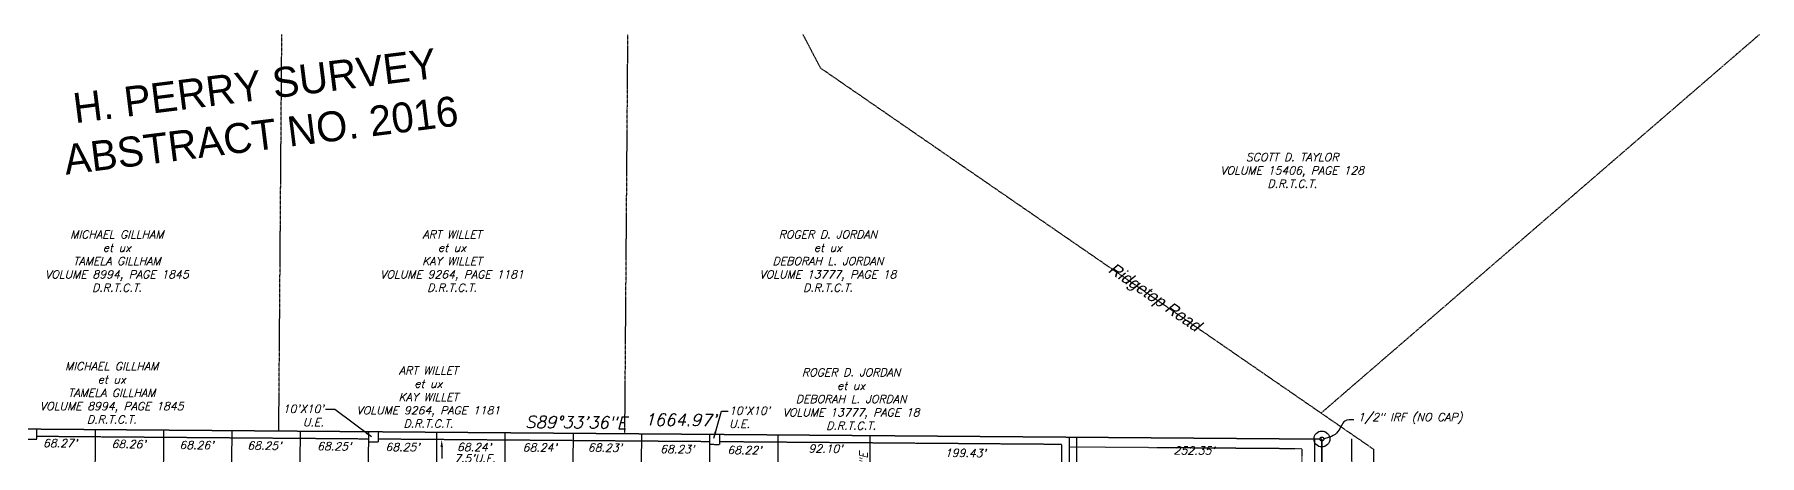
# Model space of a CAD drawing. Header units: feet. Extents: x 2327405 to 2393004, y 6977726 to 7089689.
# Drawn here: x 2342856 to 2344580, y 7044286 to 7044708 of the extents above; entities that cross this region are included whole.
import ezdxf

# ---------------------------------------------------------------- set-up
doc = ezdxf.new("R2010")
doc.units = ezdxf.units.FT
doc.header["$MEASUREMENT"] = 0
for name, pattern in [('DEMO12', [0.09375, 0.03125, -0.0625]), ('HIDN50', [0.1875, 0.125, -0.0625]), ('LONG_TWO_SHORT', [1, 0.5, -0.1, 0.1, -0.1, 0.1, -0.1]), ('PHANTOM2', [1.25, 0.625, -0.125, 0.125, -0.125, 0.125, -0.125]), ('PHNTM33', [1.16, 0.66, -0.1, 0.1, -0.1, 0.1, -0.1])]:
    doc.linetypes.add(name, pattern=pattern)
doc.layers.get('0').update_dxf_attribs({"linetype": 'CONTINUOUS'})
for name, color, linetype in [('City Limits Line', 4, 'LONG_TWO_SHORT'), ('f-cl', 251, 'HIDN50'), ('p-bearings', 114, 'CONTINUOUS'), ('p-bl', 3, 'DEMO12'), ('p-boundary ph 1B', 1, 'CONTINUOUS'), ('p-cl tick', 2, 'CONTINUOUS'), ('p-ease', 2, 'HIDN50'), ('p-ease-text', 2, 'CONTINUOUS'), ('p-lot 1B', 4, 'CONTINUOUS'), ('p-lot text', 2, 'CONTINUOUS'), ('p-row', 5, 'PHNTM33'), ('P-TRI_C-TRANSFORMER_PAD', 4, 'CONTINUOUS'), ('s-adjoiner', 252, 'PHANTOM2'), ('s-adjoiner-txt', 2, 'CONTINUOUS'), ('s-boundary overall', 6, 'CONTINUOUS'), ('s-irons-txt', 2, 'CONTINUOUS'), ('s-street names', 252, 'CONTINUOUS'), ('s-survey-abs', 252, 'CONTINUOUS')]:
    doc.layers.add(name, color=color, linetype=linetype)
doc.styles.add('L120S', font='SIMPLEX.SHX', dxfattribs={"oblique": 15, "height": 12})
doc.styles.add('LS60', font='simplex.shx', dxfattribs={"oblique": 15, "height": 3})
doc.styles.add('LS80', font='simplex.shx', dxfattribs={"oblique": 15, "height": 8})
doc.styles.add('SHADOW', font='shadow')
doc.styles.add('TB-Street Names', font='tb-hd.shx', dxfattribs={"oblique": 15, "height": 12})
doc.dimstyles.new('p-dim', dxfattribs={"dimtxt": 4, "dimasz": 6.5, "dimexe": 0.18, "dimexo": 0.0625, "dimgap": 0.09, "dimtad": 0, "dimzin": 0, "dimdsep": 46, "dimtxsty": 'LS60', "dimcen": 0, "dimse1": 1, "dimse2": 1, "dimclrd": 256, "dimclre": 256, "dimclrt": 256, "dimadec": 0, "dimazin": 0, "dimtfac": 1, "dimtofl": 0, "dimtmove": 2, "dimatfit": 3, "dimfxl": 0, "dimtolj": 1, "dimtzin": 0, "dimarcsym": 0})

# ---------------------------------------------------------------- blocks, each defined once
blk = doc.blocks.new('2005042-10b')
at = {"layer": 's-adjoiner'}
blk.add_line((2344194.23234, 7044292.53895), (2344223.98132, 7041432.13072), dxfattribs=at)
for points in [[(2343099.98479, 7044310.72738), (2343103.00349, 7044707.65628)], [(2343445.92894, 7044308.07111), (2343448.96783, 7044707.65598)], [(2343755.02117, 7044595.59976), (2343641.68797, 7044673.88841), (2343624.02751, 7044707.65584)], [(2343755.02117, 7044595.59976), (2343641.68797, 7044673.88841), (2343624.02751, 7044707.65584)], [(2344141.71163, 7044328.48056), (2344580.27064, 7044707.65502)], [(2344141.71163, 7044328.48056), (2344580.27064, 7044707.65502)], [(2344194.23234, 7044292.53895), (2343755.02117, 7044595.59976)]]:
    blk.add_lwpolyline(points, dxfattribs=at)
at = {"layer": 's-boundary overall'}
blk.add_lwpolyline([(2342458.08399, 7041570.99625), (2342449.91435, 7043583.44498), (2342241.7294, 7043584.6412), (2342159.64623, 7043701.60982), (2342121.60108, 7043929.298), (2342107.16995, 7044072.2292), (2342107.06987, 7044156.70628), (2342034.35461, 7044184.41337), (2342035.46045, 7044319.13558), (2342477.81161, 7044315.50462), (2344142.73293, 7044302.72084), (2344163.71278, 7041070.30912), (2342491.73254, 7041064.59938), (2342488.87112, 7041378.22927), (2342485.69581, 7041462.78167, 0.064995197), (2342458.08399, 7041570.99625)], format="xyb", close=True, dxfattribs=at)
at = {"layer": 's-irons-txt', "linetype": 'ByBlock'}
blk.add_circle((2344142.73293, 7044302.72084), 8, dxfattribs=at)
at = {"layer": 's-irons-txt'}
blk.add_spline([(2344174.79516, 7044321.81389), (2344165.82456, 7044320.64837), (2344158.86462, 7044310.1362), (2344144.01638, 7044302.71098)], degree=3, dxfattribs=at)
at = {"layer": 's-adjoiner-txt', "char_height": 8, "attachment_point": 2, "rotation": 359.99995136, "style": 'LS80'}
for s, insert in [('SCOTT D. TAYLOR\\PVOLUME 15406, PAGE 128\\PD.R.T.C.T.', (2344113.10442, 7044588.90959)), ('MICHAEL GILLHAM\\Pet ux\\PTAMELA GILLHAM\\PVOLUME 8994, PAGE 1845\\PD.R.T.C.T.', (2342938.14566, 7044511.53106)), ('ART WILLET\\Pet ux\\PKAY WILLET\\PVOLUME 9264, PAGE 1181\\PD.R.T.C.T.', (2343273.17243, 7044511.53074)), ('ROGER D. JORDAN\\Pet ux\\PDEBORAH L. JORDAN\\PVOLUME 13777, PAGE 18\\PD.R.T.C.T.', (2343648.98187, 7044511.53046))]:
    blk.add_mtext(s, dxfattribs=dict(at, insert=insert))
at = {"layer": 's-irons-txt', "insert": (2344178.72127, 7044328.62823), "char_height": 8, "attachment_point": 1, "style": 'LS80'}
blk.add_mtext('1/2" IRF (NO CAP)', dxfattribs=at)
at = {"layer": 's-street names', "style": 'TB-Street Names', "oblique": 15}
blk.add_text('Ridgetop Road', height=12, rotation=325.36394221, dxfattribs=at).set_placement((2343928.2701, 7044470.4808))
at = {"layer": 's-survey-abs', "insert": (2343073.99078, 7044671.31118), "char_height": 30, "width": 695.1307593, "attachment_point": 2, "rotation": 7.15791421, "style": 'SHADOW'}
blk.add_mtext('H. PERRY SURVEY \\PABSTRACT NO. 2016', dxfattribs=at)

msp = doc.modelspace()

# ---------------------------------------------------------------- linework, layer by layer
at = {"layer": 'City Limits Line'}
msp.add_lwpolyline([(2344194.23234, 7044292.53895), (2344227.71083, 7041070.52767)], dxfattribs=at)
at = {"layer": 'f-cl'}
msp.add_line((2344193.71275, 7041070.41157), (2344172.73229, 7044302.91555), dxfattribs=at)
at = {"layer": 'p-bl'}
for q in [(2343890.3151, 7044294.65868), (2344126.23848, 7043762.54734)]:
    msp.add_line((2344122.79642, 7044292.87362), q, dxfattribs=at)
at = {"layer": 'p-boundary ph 1B'}
msp.add_lwpolyline([(2344142.73293, 7044302.72084), (2342477.81161, 7044315.50462), (2342035.46045, 7044319.13558), (2342034.35461, 7044184.41337), (2342107.06987, 7044156.70628), (2342107.16995, 7044072.2292), (2342121.60108, 7043929.298), (2342159.64623, 7043701.60982), (2342241.7294, 7043584.6412), (2342449.91435, 7043583.44498), (2342452.65155, 7042909.18455), (2342506.9994, 7042909.03045, 0.2832998928), (2342663.57014, 7043004.87335, -0.2846394952), (2342776.0262, 7043073.32928), (2342814.25668, 7043073.03148), (2342813.41209, 7042963.03472), (2343901.12067, 7042954.56194), (2344004.72784, 7043063.75822), (2344140.78206, 7043062.69841), (2344150.84666, 7043052.62073), (2344142.73293, 7044302.72084)], format="xyb", dxfattribs=at)
at = {"layer": 'p-cl tick'}
msp.add_circle((2344142.73293, 7044302.72084), 2, dxfattribs=at)
at = {"layer": 'p-ease'}
for p, q in [((2342848.11886, 7044302.66099), (2342858.11855, 7044302.5831)), ((2342858.11855, 7044302.5831), (2342858.19645, 7044312.58279)), ((2343199.48368, 7044309.96228), (2343199.40578, 7044299.96259)), ((2343540.65302, 7044307.34268), (2343540.57513, 7044297.34298)), ((2343893.74571, 7043764.64479), (2343897.89166, 7044304.6008)), ((2344135.23308, 7044302.67216), (2344138.73752, 7043762.73558)), ((2343189.40609, 7044300.04048), (2343199.40578, 7044299.96259)), ((2343530.57543, 7044297.42088), (2343540.57513, 7044297.34298)), ((2343881.51027, 7044124.75019), (2343882.83474, 7044297.2451))]:
    msp.add_line(p, q, dxfattribs=at)
for points in [[(2343189.42638, 7044302.64646), (2342858.13915, 7044305.22704)], [(2343530.59544, 7044299.9889), (2343199.42608, 7044302.56856)], [(2343882.83474, 7044297.2451), (2343540.59513, 7044299.911)]]:
    msp.add_lwpolyline(points, dxfattribs=at)
at = {"layer": 'p-ease-text'}
msp.add_line((2343262.84661, 7044294.57455), (2343262.94964, 7044283.23271), dxfattribs=at)
msp.add_solid([(2343264.09661, 7044294.57474), (2343261.59661, 7044294.57437), (2343262.84552, 7044302.07455)], dxfattribs=at)
at = {"layer": 'p-lot 1B'}
for p, q in [((2342916.46363, 7044312.13651), (2342915.60787, 7044202.27628)), ((2342984.72579, 7044311.61237), (2342983.86997, 7044201.74454)), ((2343052.98324, 7044311.08827), (2343052.12736, 7044201.21285)), ((2343121.23597, 7044310.56421), (2343120.38003, 7044200.68119)), ((2343189.48398, 7044310.04018), (2343188.62798, 7044200.14957)), ((2343257.72727, 7044309.51618), (2343256.87122, 7044199.61798)), ((2343325.96586, 7044308.99223), (2343325.10974, 7044199.08643)), ((2343394.19973, 7044308.46831), (2343393.34355, 7044198.55492)), ((2343462.42888, 7044307.94442), (2343461.57264, 7044198.02345)), ((2343530.65333, 7044307.42057), (2343529.79703, 7044197.49201)), ((2343598.87306, 7044306.89676), (2343598.0167, 7044196.9606)), ((2343690.97189, 7044306.1896), (2343690.11545, 7044196.2432)), ((2343886.24593, 7043764.70238), (2343890.39188, 7044304.65839))]:
    msp.add_line(p, q, dxfattribs=at)
at = {"layer": 'p-lot text'}
msp.add_circle((2344142.73293, 7044302.72084), 8, dxfattribs=at)
at = {"layer": 'p-row'}
msp.add_line((2344150.3923, 7043122.62435), (2344142.73293, 7044302.72084), dxfattribs=at)
at = {"layer": 'P-TRI_C-TRANSFORMER_PAD'}
msp.add_line((2344142.73293, 7044302.72084), (2344142.78485, 7044294.72101), dxfattribs=at)

# ---------------------------------------------------------------- block references
msp.add_blockref('2005042-10b', (0, 0))
msp.add_blockref('2005042-10b', (0, 0))

# ---------------------------------------------------------------- texts
at = {"layer": 'p-bearings', "char_height": 12, "rotation": 359.55369951, "style": 'L120S'}
for s, insert, attachment_point in [('S89°33\'36"E', (2343397.02907, 7044313.39469), 8), ("1664.97'", (2343501.68698, 7044327.88981), 2)]:
    msp.add_mtext(s, dxfattribs=dict(at, insert=insert, attachment_point=attachment_point))
at = {"layer": 'p-ease-text', "char_height": 8}
for s, insert, attachment_point, style in [("\\A1;10'X10'\\PU.E.", (2343145.01225, 7044315.52812), 9, 'LS60'), ("\\A1;10'X10'\\PU.E.", (2343550.08302, 7044335.0801), 1, 'LS60'), ("7.5'U.E.", (2343295.96656, 7044283.33229), 5, 'LS80')]:
    msp.add_mtext(s, dxfattribs=dict(at, insert=insert, attachment_point=attachment_point, style=style))
at = {"layer": 'p-lot text', "style": 'LS80', "oblique": 15}
msp.add_text("252.35'", height=8, rotation=359.55369951, dxfattribs=at).set_placement((2343994.50048, 7044287.40629))
at = {"layer": 'p-lot text', "char_height": 8, "style": 'LS80'}
for s, insert, attachment_point, rotation in [("68.27'", (2342881.33792, 7044302.55452), 2, 359.55369951), ("68.26'", (2342949.96878, 7044301.68848), 2, 359.55369951), ("68.26'", (2343017.7198, 7044292.62304), 8, 359.55369951), ("68.25'", (2343085.58041, 7044292.09108), 8, 359.55369951), ("68.25'", (2343155.40402, 7044291.4246), 8, 359.55369951), ("68.25'", (2343223.66858, 7044290.631), 8, 359.55369951), ("68.24'", (2343295.16079, 7044290.64355), 8, 359.55369951), ("68.24'", (2343360.85073, 7044290.21488), 8, 359.55369951), ("68.23'", (2343425.99235, 7044290.02403), 8, 359.55369951), ("68.23'", (2343498.31688, 7044288.55389), 8, 359.55369951), ("68.22'", (2343565.49631, 7044287.6299), 8, 359.55369951), ("92.10'", (2343646.59321, 7044289.0883), 8, 359.55369951), ('N00°26\'47"E', (2343688.24696, 7044255.45233), 8, 89.55369951), ("199.43'", (2343786.35266, 7044284.70789), 8, 359.55369951)]:
    msp.add_mtext(s, dxfattribs=dict(at, insert=insert, attachment_point=attachment_point, rotation=rotation))
at = {"layer": 's-adjoiner-txt', "char_height": 8, "attachment_point": 2, "rotation": 359.99995136, "style": 'LS80'}
for s, insert in [('MICHAEL GILLHAM\\Pet ux\\PTAMELA GILLHAM\\PVOLUME 8994, PAGE 1845\\PD.R.T.C.T.', (2342932.9784, 7044379.58459)), ('ART WILLET\\Pet ux\\PKAY WILLET\\PVOLUME 9264, PAGE 1181\\PD.R.T.C.T.', (2343249.52294, 7044375.42557)), ('ROGER D. JORDAN\\Pet ux\\PDEBORAH L. JORDAN\\PVOLUME 13777, PAGE 18\\PD.R.T.C.T.', (2343672.16505, 7044373.40983))]:
    msp.add_mtext(s, dxfattribs=dict(at, insert=insert))

# ---------------------------------------------------------------- leaders
at = {"layer": 'p-ease-text', "annotation_type": 0, "has_hookline": 1, "text_width": 39.95263}
for points, hookline_direction in [([(2343192.53895, 7044305.03908), (2343156.04625, 7044332.14893), (2343146.80187, 7044332.21926)], 1), ([(2343534.74556, 7044303.41389), (2343542.50257, 7044330.42312), (2343549.24208, 7044330.45774)], 0)]:
    msp.add_leader(points, dimstyle='p-dim', override={"dimgap": 0.09, "dimtad": 0}, dxfattribs=dict(at, hookline_direction=hookline_direction))

doc.saveas('drawing.dxf')
